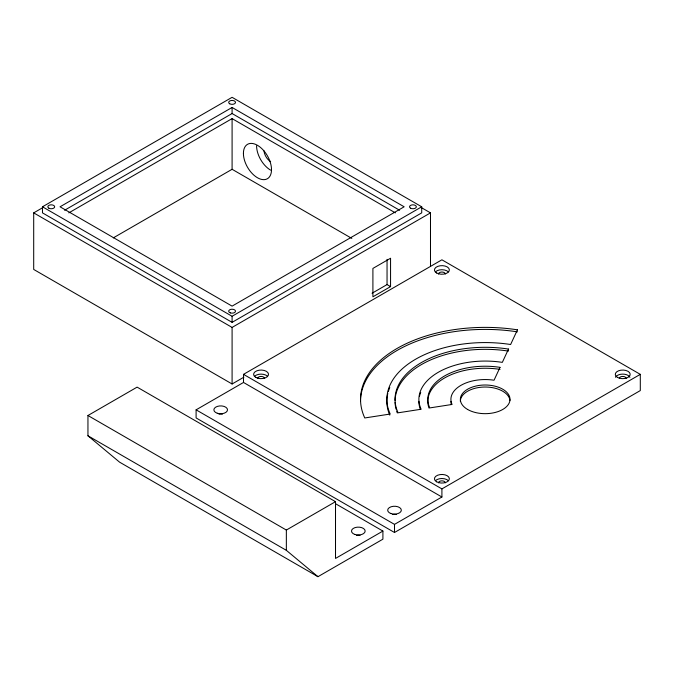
<?xml version="1.0" encoding="UTF-8"?>
<svg xmlns="http://www.w3.org/2000/svg" width="674" height="674" viewBox="0 0 674 674"><rect width="100%" height="100%" fill="white"/><g stroke="black" fill="none" stroke-linecap="round" stroke-linejoin="round"><path stroke-width="1.01" d="M508.508 349.073L502.332 362.368A66.296 38.275 0 0 0 421.14 409.244L398.115 412.808A90.131 52.033 0 0 1 508.508 349.073L508.508 351.103M42.479 206.792L232.092 97.317L421.713 206.792L421.713 212.874L232.092 322.349L42.479 212.874L42.479 206.792L232.092 316.266L421.713 206.792M243.929 377.154L232.092 383.986L33.7 269.44L33.7 212.874L42.799 207.617M232.092 107.452L60.037 206.792L232.092 306.131L404.156 206.792L232.092 107.452L232.092 113.535L64.586 210.246M68.815 212.874L232.092 118.607L395.377 212.874M113.266 237.897L232.092 169.292L351.836 238.419M33.7 212.874L232.092 327.421L430.492 212.874L430.492 266.297M87.949 415.513L137.108 387.129L335.509 501.667L335.509 558.434L382.908 531.07L382.908 539.175L317.951 576.683L119.551 462.137L87.949 435.783L87.949 415.513L286.349 530.05L335.509 501.667M372.04 293.249L387.044 284.588L390.558 286.618L390.558 258.235L372.907 268.421L372.907 296.804L390.558 286.618M243.508 374.356L441.908 259.81L640.3 374.356L640.3 390.575L394.501 532.485L196.1 417.939L196.1 409.834L243.508 382.461L441.908 497.008L441.908 488.903L243.508 374.356L243.508 382.461M441.908 488.903L640.3 374.356M196.1 409.834L394.501 524.38L441.908 497.008M421.393 207.617L430.492 212.874M232.092 113.535L399.606 210.246M335.585 503.748L382.908 531.07M87.949 435.783L286.349 550.329L317.951 576.683M394.501 524.38L394.501 532.485M387.044 259.355L387.044 284.588M286.349 530.05L286.349 550.329M232.092 118.607L232.092 169.292M232.092 316.266L232.092 322.349M232.092 327.421L232.092 383.986M270.628 161.634A9.436 5.451 60 0 1 263.981 150.765M270.628 170.151A19.858 11.466 60 0 1 256.583 145.82M392.731 514.489A6.824 3.943 0 0 1 396.27 514.489M218.915 414.139A6.824 3.943 0 0 1 222.454 414.139M257.662 378.409A3.404 1.963 0 0 1 261.065 376.446A3.404 1.963 0 0 1 264.469 378.409M438.504 482.82A3.404 1.963 0 0 1 441.908 480.857A3.404 1.963 0 0 1 445.303 482.82M619.339 378.409A3.404 1.963 0 0 1 622.742 376.446A3.404 1.963 0 0 1 626.146 378.409M438.504 274.006A3.404 1.963 0 0 1 441.908 272.043A3.404 1.963 0 0 1 445.303 274.006M615.547 377.297A7.448 4.297 0 0 1 622.742 374.112A7.448 4.297 0 0 1 629.937 377.297M435.455 271.858A7.448 4.297 0 0 1 448.353 271.858M254.612 376.261A7.448 4.297 0 0 1 267.519 376.261M435.455 480.663A7.448 4.297 0 0 1 448.353 480.663M460.35 401.367A24.828 14.339 0 0 1 484.37 387.036A24.828 14.339 0 0 1 509.957 400.432M397.306 412.96A90.131 52.033 0 0 1 396.624 411.056M396.051 409.126A90.131 52.033 0 0 1 395.057 402.327M395.057 400.398A90.131 52.033 0 0 1 507.522 350.952M429.009 408.073A57.357 33.11 0 0 1 500.024 369.377M360.531 401.367A124.648 71.966 0 0 1 517.438 331.852M389.774 415.108A98.328 56.768 0 0 1 387.811 393.464M388.35 391.493A98.328 56.768 0 0 1 389.774 387.626M420.332 409.337A66.296 38.275 0 0 1 418.883 401.367M419.447 396.371A66.296 38.275 0 0 1 420.719 392.42M451.336 404.467A34.264 19.782 0 0 1 450.914 401.367M356.563 535.367A6.824 3.943 0 0 1 360.101 535.367M500.024 367.355L494.042 380.229A34.264 19.782 0 0 0 452.077 404.459L429.776 407.913A57.357 33.11 0 0 1 500.024 367.355M517.438 329.83L510.622 344.507A98.328 56.768 0 0 0 390.204 414.03L364.777 417.964A124.648 71.966 0 0 1 517.438 329.83M243.415 153.428A19.858 11.466 60 0 0 264.486 179.629A19.858 11.466 60 0 0 264.486 151.54A19.858 11.466 60 0 0 243.415 153.428M410.533 208.182A3.404 1.963 0 0 0 416.22 207.306A3.404 1.963 0 0 0 412.058 204.896A3.404 1.963 0 0 0 410.533 208.182M229.691 103.779A3.404 1.963 0 0 0 235.378 102.895A3.404 1.963 0 0 0 231.216 100.493A3.404 1.963 0 0 0 229.691 103.779M230.398 312.904A3.404 1.963 0 0 0 235.496 311.203A3.404 1.963 0 0 0 230.398 309.501A3.404 1.963 0 0 0 230.398 312.904M48.848 208.182A3.404 1.963 0 0 0 54.543 207.306A3.404 1.963 0 0 0 50.373 204.896A3.404 1.963 0 0 0 48.848 208.182M391.089 513.596A6.824 3.943 0 0 0 401.325 510.184A6.824 3.943 0 0 0 391.089 506.772A6.824 3.943 0 0 0 391.089 513.596M617.477 377.398A7.448 4.297 0 0 0 629.937 375.469A7.448 4.297 0 0 0 620.813 370.203A7.448 4.297 0 0 0 617.477 377.398M217.272 413.246A6.824 3.943 0 0 0 227.509 409.834A6.824 3.943 0 0 0 217.272 406.422A6.824 3.943 0 0 0 217.272 413.246M255.8 377.398A7.448 4.297 0 0 0 268.26 375.469A7.448 4.297 0 0 0 259.136 370.203A7.448 4.297 0 0 0 255.8 377.398M436.634 481.8A7.448 4.297 0 0 0 449.103 479.871A7.448 4.297 0 0 0 439.979 474.606A7.448 4.297 0 0 0 436.634 481.8M436.634 272.987A7.448 4.297 0 0 0 449.103 271.066A7.448 4.297 0 0 0 439.979 265.792A7.448 4.297 0 0 0 436.634 272.987M467.621 409.472A24.828 14.339 0 0 0 509.156 403.052A24.828 14.339 0 0 0 478.751 385.494A24.828 14.339 0 0 0 467.621 409.472M354.92 534.482A6.824 3.943 0 0 0 365.156 531.07A6.824 3.943 0 0 0 354.92 527.649A6.824 3.943 0 0 0 354.92 534.482"/></g></svg>
